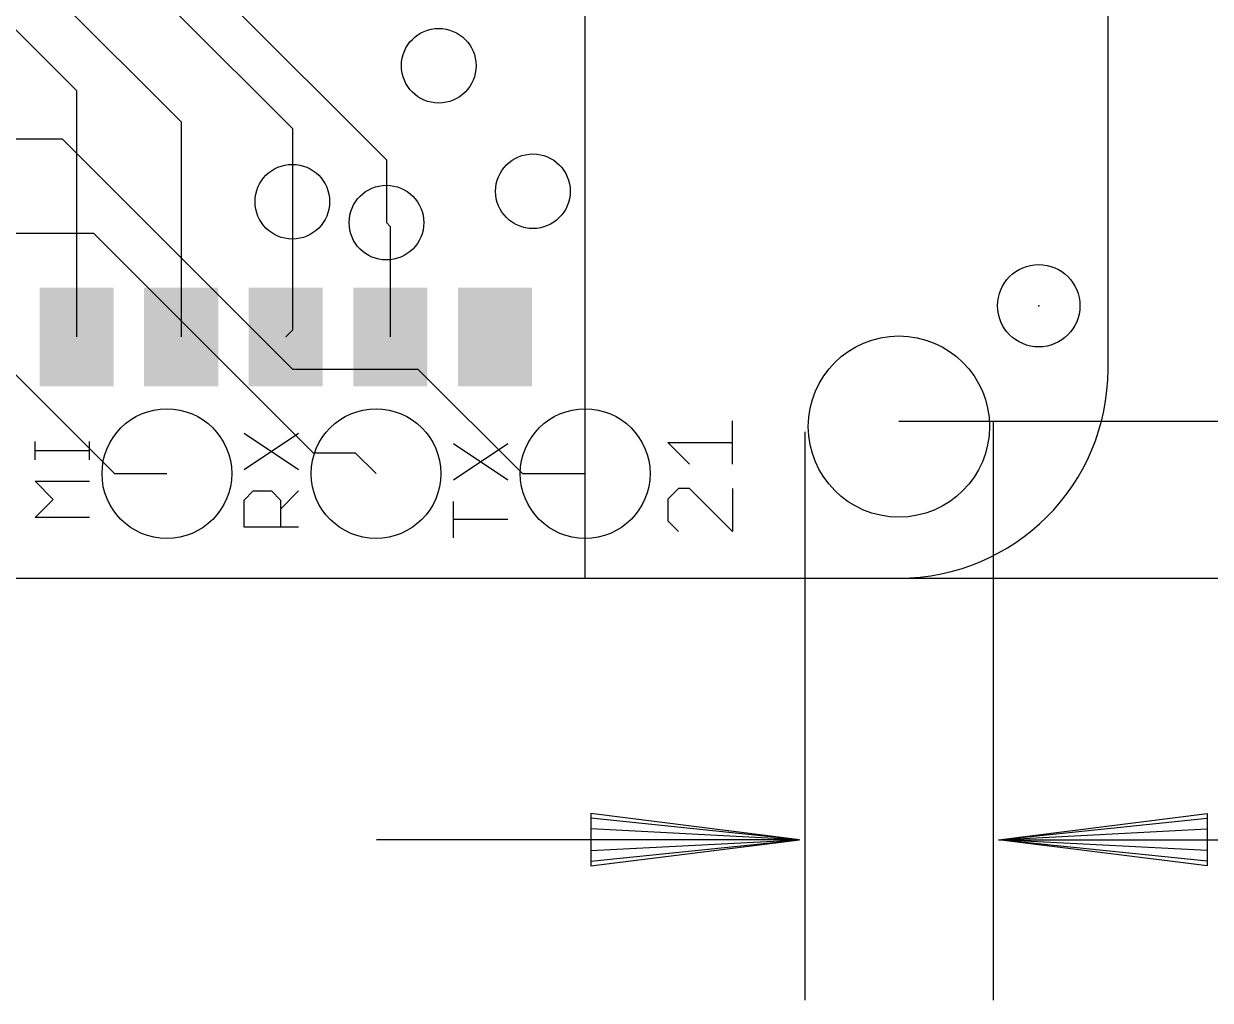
# Model space of a CAD drawing. Extents: x -6.7 to 60.2, y -8.8 to 34.8.
# Drawn here: x 37.63 to 52.04, y -5.12 to 6.73 of the extents above; entities that cross this region are included whole.
import ezdxf

# ---------------------------------------------------------------- set-up
doc = ezdxf.new("R2010")
doc.units = 0
for name, color, linetype in [('1', 22, 'CONTINUOUS'), ('16', 175, 'CONTINUOUS'), ('17', 82, 'CONTINUOUS'), ('18', 82, 'CONTINUOUS'), ('20', 7, 'CONTINUOUS'), ('21', 2, 'CONTINUOUS'), ('23', 2, 'CONTINUOUS'), ('47', 253, 'CONTINUOUS')]:
    doc.layers.add(name, color=color, linetype=linetype)

# ---------------------------------------------------------------- blocks, each defined once
blk = doc.blocks.new('ROUNDP')
blk.add_circle((0, 0), 0.5)
blk = doc.blocks.new('PIE')
blk.add_circle((0, 0), 0.5)
blk = doc.blocks.new('RECT')
blk.add_solid([(-0.5, -0.5), (0.5, -0.5), (-0.5, 0.5), (0.5, 0.5)])
blk = doc.blocks.new('ROUNDV')
blk.add_circle((0, 0), 0.5)

msp = doc.modelspace()

# ---------------------------------------------------------------- linework, layer by layer
at = {"layer": '1'}
for p, q in [((44.45, 0), (44.45, 22.86)), ((37.8714, 7.2136), (39.544, 5.541)), ((37.5158, 6.6802), (38.274, 5.922)), ((38.274, 5.922), (38.274, 2.93)), ((39.544, 5.541), (39.544, 2.93)), ((40.894, 4.572), (40.894, 3.01)), ((42.037, 4.318), (42.084, 4.271)), ((42.084, 4.271), (42.084, 2.93)), ((40.894, 3.01), (40.814, 2.93)), ((0, 0), (44.45, 0))]:
    msp.add_line(p, q, dxfattribs=at)
at = {"layer": '16'}
for p, q in [((44.45, 0), (44.45, 22.86)), ((40.005, 7.112), (42.037, 5.08)), ((39.497, 6.858), (40.894, 5.461)), ((37.084, 5.334), (38.1, 5.334)), ((38.1, 5.334), (40.894, 2.54)), ((40.894, 5.461), (40.894, 4.572)), ((42.037, 5.08), (42.037, 4.318)), ((35.306, 4.191), (38.481, 4.191)), ((38.481, 4.191), (41.148, 1.524)), ((37.5158, 2.4892), (38.735, 1.27)), ((40.894, 2.54), (42.418, 2.54)), ((42.418, 2.54), (43.688, 1.27)), ((41.148, 1.524), (41.656, 1.524)), ((41.656, 1.524), (41.91, 1.27)), ((38.735, 1.27), (39.37, 1.27)), ((43.688, 1.27), (44.45, 1.27)), ((0, 0), (44.45, 0))]:
    msp.add_line(p, q, dxfattribs=at)
at = {"layer": '20'}
for p, q in [((50.8, 2.54), (50.8, 20.32)), ((2.54, 0), (48.26, 0))]:
    msp.add_line(p, q, dxfattribs=at)
msp.add_circle((48.26, 1.8415), 1.1, dxfattribs=at)
msp.add_arc((48.26, 2.54), 2.54, 270, 0, dxfattribs=at)
at = {"layer": '21'}
for p, q in [((46.2407, 1.3843), (46.2407, 1.9097)), ((40.3092, 1.3208), (40.9702, 1.7614)), ((40.3092, 1.7614), (40.9702, 1.3208)), ((37.7692, 1.4377), (37.7692, 1.6581)), ((38.4302, 1.4377), (38.4302, 1.6581)), ((42.8492, 1.1938), (43.5102, 1.6344)), ((42.8492, 1.6344), (43.5102, 1.1938)), ((45.7153, 1.3843), (45.4526, 1.647)), ((45.4526, 1.647), (46.2407, 1.647)), ((38.4302, 1.5479), (37.7692, 1.5479)), ((37.9896, 0.9564), (37.7692, 1.1767)), ((37.7692, 1.1767), (38.4302, 1.1767)), ((40.3092, 0.9496), (40.4194, 1.0598)), ((40.4194, 1.0598), (40.6397, 1.0598)), ((40.6397, 1.0598), (40.7499, 0.9496)), ((40.7499, 0.8395), (40.9702, 1.0598)), ((45.584, 1.0911), (45.4526, 0.9598)), ((45.7153, 1.0911), (45.584, 1.0911)), ((46.2407, 0.5657), (45.7153, 1.0911)), ((46.2407, 1.0911), (46.2407, 0.5657)), ((37.7692, 0.7361), (37.9896, 0.9564)), ((40.3092, 0.6192), (40.3092, 0.9496)), ((40.7499, 0.9496), (40.7499, 0.6192)), ((42.8492, 0.4922), (42.8492, 0.9328)), ((45.4526, 0.9598), (45.4526, 0.6971)), ((38.4302, 0.7361), (37.7692, 0.7361)), ((40.9702, 0.6192), (40.3092, 0.6192)), ((43.5102, 0.7125), (42.8492, 0.7125)), ((45.4526, 0.6971), (45.584, 0.5657))]:
    msp.add_line(p, q, dxfattribs=at)
at = {"layer": '23'}
msp.add_point((49.9582, 3.309), dxfattribs=at)
at = {"layer": '47'}
for p, q in [((50.8, 5.08), (50.8, 34.462)), ((48.26, 1.905), (56.179, 1.905)), ((49.403, 1.905), (49.403, -5.125)), ((47.117, 1.778), (47.117, -5.125)), ((20.574, 0), (60.243, 0)), ((47.052, -3.175), (44.517, -2.8558)), ((44.517, -2.8558), (44.517, -3.4942)), ((49.468, -3.175), (52.003, -2.8558)), ((52.003, -2.8558), (52.003, -3.4942)), ((47.052, -3.175), (44.517, -2.915)), ((49.468, -3.175), (52.003, -2.915)), ((47.052, -3.175), (44.517, -3.045)), ((49.468, -3.175), (52.003, -3.045)), ((47.052, -3.175), (41.917, -3.175)), ((44.517, -3.4942), (47.052, -3.175)), ((44.517, -3.305), (47.052, -3.175)), ((44.517, -3.435), (47.052, -3.175)), ((49.468, -3.175), (56.9569, -3.175)), ((52.003, -3.4942), (49.468, -3.175)), ((52.003, -3.305), (49.468, -3.175)), ((52.003, -3.435), (49.468, -3.175))]:
    msp.add_line(p, q, dxfattribs=at)

# ---------------------------------------------------------------- block references
at = {"layer": '1'}
msp.add_blockref('PIE', (49.9582, 3.309), dxfattribs=at)
at = {"layer": '1', "xscale": 1.2, "yscale": 0.9, "rotation": 270}
for p in [(38.274, 2.93), (39.544, 2.93), (40.814, 2.93), (42.084, 2.93), (43.354, 2.93)]:
    msp.add_blockref('RECT', p, dxfattribs=at)
at = {"layer": '17', "xscale": 1.5748, "yscale": 1.5748, "rotation": 270}
for p in [(39.37, 1.27), (39.37, 1.27), (41.91, 1.27), (41.91, 1.27), (44.45, 1.27), (44.45, 1.27)]:
    msp.add_blockref('ROUNDP', p, dxfattribs=at)
at = {"layer": '18', "xscale": 0.9064, "yscale": 0.9064}
for p in [(42.672, 6.223), (42.672, 6.223), (43.815, 4.699), (43.815, 4.699), (40.894, 4.572), (40.894, 4.572), (42.037, 4.318), (42.037, 4.318)]:
    msp.add_blockref('ROUNDV', p, dxfattribs=at)

doc.saveas('drawing.dxf')
